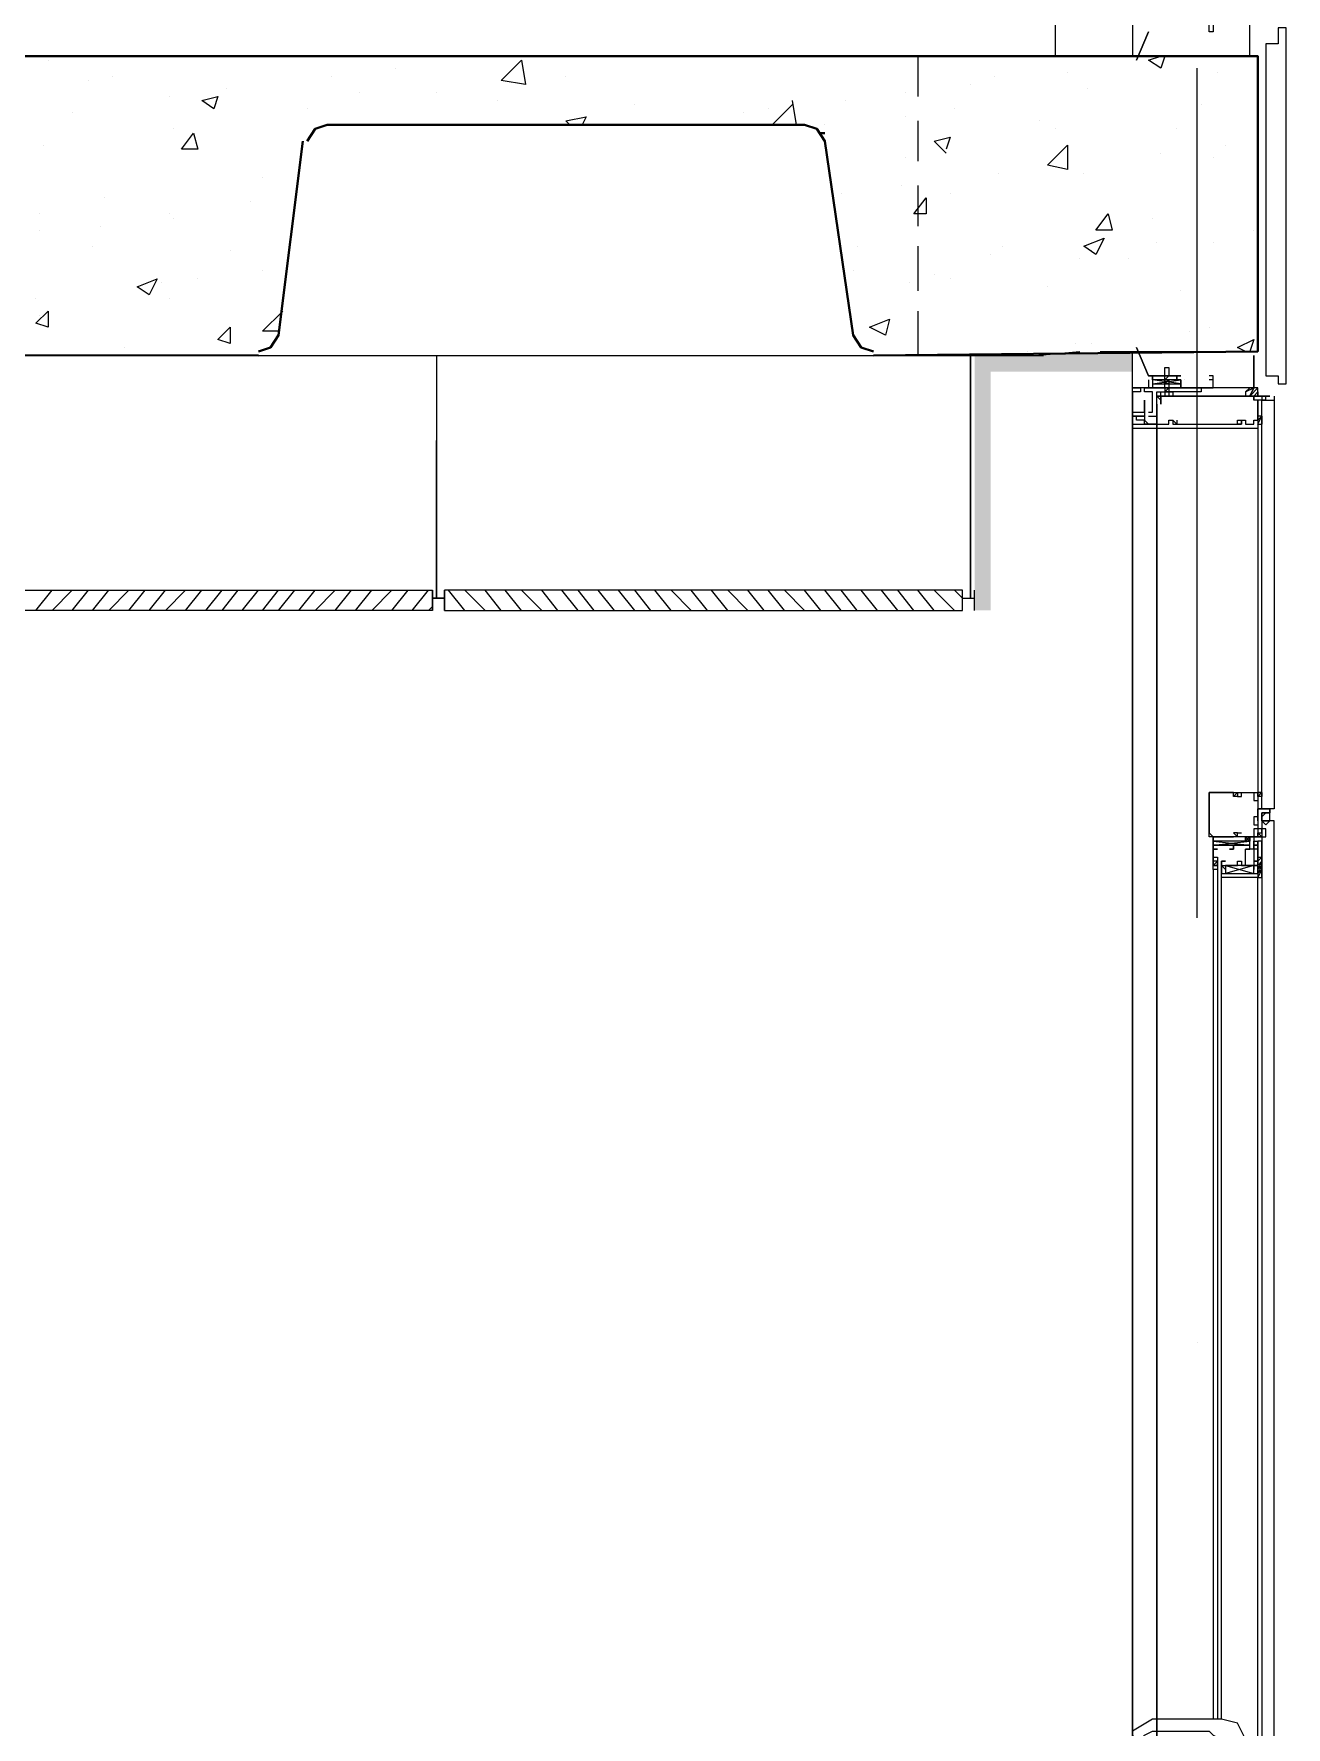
# Model space of a CAD drawing. Header units: millimetres. Extents: x 182 to 575, y -105 to 95.
# Drawn here: x 291.964 to 293.437, y 74.992 to 76.985 of the extents above; entities that cross this region are included whole.
import ezdxf

# ---------------------------------------------------------------- set-up
doc = ezdxf.new("R2010")
doc.units = ezdxf.units.MM
doc.header["$MEASUREMENT"] = 0
doc.layers.add('PDF_Geometry', color=7, linetype='Continuous')
doc.layers.add('PDF_Solid Fills', color=7, linetype='Continuous')

msp = doc.modelspace()

# ---------------------------------------------------------------- hatches: boundary and pattern name
at = {"layer": 'PDF_Solid Fills', "transparency": 33554559}
msp.add_hatch(color=256, dxfattribs=at).paths.add_polyline_path([(293.2564, 76.611), (293.0707, 76.6062), (293.0707, 76.3062), (293.0897, 76.3062), (293.0897, 76.5872), (293.2564, 76.5872)])

# ---------------------------------------------------------------- linework, layer by layer
at = {"layer": 'PDF_Geometry', "lineweight": 25}
msp.add_lwpolyline([(293.1659, 78.1158), (293.2564, 78.1158), (293.2564, 76.9586), (293.1659, 76.9586)], close=True, dxfattribs=at)
at = {"layer": 'PDF_Geometry', "lineweight": 13}
for points in [[(293.3135, 76.9967), (293.2754, 76.9967), (293.2707, 76.9967), (293.3516, 76.9967), (293.3516, 76.9872), (293.3469, 76.9872), (293.3469, 76.9967), (293.3135, 76.9967), (293.2564, 76.9967), (293.2564, 76.9586)], [(293.3993, 76.9586), (293.2564, 76.9586), (293.3945, 76.9586), (293.3945, 76.9967), (293.3516, 76.9967)], [(293.2612, 76.9539), (293.2754, 76.9872), (293.2612, 76.9539)], [(293.0421, 76.9586), (293.004, 76.9586), (293.004, 76.911)], [(293.1183, 76.9586), (293.0659, 76.9586)], [(293.1945, 76.9586), (293.1421, 76.9586)], [(293.2659, 76.9586), (293.2183, 76.9586)], [(293.3421, 76.9586), (293.2945, 76.9586)], [(293.3326, 75.9443), (293.3326, 76.9443)], [(293.404, 76.911), (293.404, 76.9586), (293.3659, 76.9586)], [(293.004, 76.8824), (293.004, 76.8348)], [(293.404, 76.8348), (293.404, 76.8824)], [(293.004, 76.8062), (293.004, 76.7586)], [(293.404, 76.7586), (293.404, 76.811)], [(293.004, 76.7348), (293.004, 76.6824)], [(293.404, 76.6824), (293.404, 76.7348)], [(293.004, 76.6586), (293.004, 76.6062), (293.0421, 76.6062)], [(293.3659, 76.611), (293.404, 76.611), (293.404, 76.6586)], [(280.704, 76.6062), (293.1516, 76.6062)], [(292.4373, 76.6062), (292.4373, 76.3205), (292.4373, 76.5062)], [(293.0659, 76.6062), (293.0659, 76.3205), (293.0659, 76.6062), (293.1183, 76.6062)], [(293.0754, 76.6062), (293.0754, 76.6062)], [(293.1421, 76.6062), (293.1945, 76.611)], [(293.2183, 76.611), (293.2659, 76.611)], [(293.2802, 76.5729), (293.3135, 76.5777), (293.2802, 76.5777), (293.2802, 76.5729), (293.3135, 76.5729), (293.2802, 76.5777), (293.2802, 76.5682), (293.3135, 76.5682), (293.2564, 76.5682), (293.2564, 76.611), (293.3993, 76.611)], [(293.2945, 76.611), (293.3421, 76.611)], [(293.3993, 76.6062), (293.3993, 76.5682), (293.3993, 76.6062)], [(293.2754, 76.5396), (293.2802, 76.5396), (293.2802, 76.5634), (293.2707, 76.5634), (293.2707, 76.5682), (293.3373, 76.5682), (293.3373, 76.5634), (293.2945, 76.5634), (293.2993, 76.5682), (293.2945, 76.5682), (293.2945, 76.5729), (293.2945, 76.5777), (293.2945, 76.5824), (293.2945, 76.592), (293.2993, 76.592), (293.2993, 76.5824), (293.2945, 76.5824), (293.2993, 76.5824), (293.2945, 76.5777), (293.2993, 76.5777), (293.2945, 76.5777), (293.2993, 76.5777), (293.2945, 76.5729), (293.2993, 76.5729), (293.2945, 76.5729), (293.2993, 76.5729), (293.2945, 76.5729)], [(293.2945, 76.592), (293.2945, 76.592)], [(293.2945, 76.592), (293.2945, 76.592)], [(293.2612, 76.5348), (293.2564, 76.5348), (293.2564, 76.5253), (293.285, 76.5253), (293.285, 76.5205), (293.2564, 76.5205), (293.2564, 76.5682), (293.2659, 76.5682), (293.2659, 76.5634), (293.2564, 76.5634), (293.2564, 76.5348), (293.2612, 76.5348), (293.2659, 76.5348)], [(293.2754, 76.5777), (293.2754, 76.5682), (293.2707, 76.5682), (293.3516, 76.5682), (293.3135, 76.5682)], [(293.2754, 76.5824), (293.2802, 76.5824)], [(293.2945, 76.5824), (293.2945, 76.5824)], [(293.2945, 76.5824), (293.2945, 76.5824)], [(293.2945, 76.5824), (293.2945, 76.5824)], [(293.2945, 76.5777), (293.2945, 76.5777)], [(293.2945, 76.5777), (293.2945, 76.5777)], [(293.2945, 76.5777), (293.2945, 76.5777)], [(293.2945, 76.5777), (293.2945, 76.5777)], [(293.2945, 76.5777), (293.2945, 76.5777)], [(293.2945, 76.5729), (293.2945, 76.5729)], [(293.2945, 76.5729), (293.2945, 76.5729)], [(293.2945, 76.5682), (293.2993, 76.5682), (293.2945, 76.5682), (293.2945, 76.5634), (293.2945, 76.5586)], [(293.2945, 76.5682), (293.2945, 76.5682)], [(293.2993, 76.5824), (293.2993, 76.5824)], [(293.2993, 76.5824), (293.2993, 76.5824)], [(293.2993, 76.5824), (293.2993, 76.5824)], [(293.2993, 76.5777), (293.2993, 76.5777)], [(293.2993, 76.5777), (293.2993, 76.5777)], [(293.2993, 76.5777), (293.2993, 76.5729), (293.2993, 76.5682), (293.2993, 76.5634), (293.2993, 76.5586)], [(293.2993, 76.5729), (293.2993, 76.5729)], [(293.2993, 76.5682), (293.2993, 76.5682)], [(293.3088, 76.5824), (293.3135, 76.5824)], [(293.3135, 76.5777), (293.3135, 76.5682), (293.3135, 76.5777), (293.3088, 76.5777)], [(293.3135, 76.5777), (293.3135, 76.5777)], [(293.3135, 76.5777), (293.3135, 76.5777)], [(293.3183, 76.5777), (293.3183, 76.5777)], [(293.3993, 76.5777), (293.3993, 76.5682), (293.3516, 76.5682), (293.3516, 76.5824), (293.3469, 76.5824)], [(293.3516, 76.5682), (293.3516, 76.5777), (293.3469, 76.5777)], [(293.3945, 76.5586), (293.404, 76.5682), (293.3945, 76.5586)], [(293.3945, 76.5586), (293.404, 76.5682), (293.3945, 76.5586)], [(293.4135, 76.5539), (293.4135, 76.5586), (293.4088, 76.5586), (293.4088, 76.5539), (293.4135, 76.5539), (293.404, 76.5539), (293.404, 76.5301), (293.404, 76.5253), (293.404, 76.5205), (293.285, 76.5205), (293.285, 76.5253), (293.2707, 76.5253), (293.2707, 76.5301), (293.2659, 76.5301), (293.2612, 76.5301), (293.2612, 76.5348), (293.2707, 76.5348), (293.2564, 76.5348), (293.2564, 76.5396), (293.2707, 76.5396), (293.2707, 76.5539), (293.2707, 76.5301), (293.2754, 76.5253), (293.285, 76.5253), (293.285, 76.5301), (293.285, 76.5586), (293.2897, 76.5539), (293.2897, 76.5491)], [(293.285, 76.5396), (293.285, 76.5634), (293.2945, 76.5634)], [(293.285, 76.5586), (293.285, 76.5586)], [(293.285, 76.5491), (293.285, 76.5253), (293.2993, 76.5253), (293.2993, 76.5301), (293.304, 76.5301), (293.304, 76.5253), (293.3088, 76.5253), (293.304, 76.5301)], [(293.304, 76.5586), (293.2897, 76.5586)], [(293.3088, 76.5301), (293.3088, 76.5253), (293.3802, 76.5253), (293.3802, 76.5301), (293.385, 76.5301), (293.385, 76.5253), (293.3802, 76.5253), (293.385, 76.5253), (293.385, 76.5301), (293.3897, 76.5301), (293.3897, 76.5253), (293.3993, 76.5253), (293.3993, 76.5301), (293.404, 76.5301), (293.404, 76.5539), (293.3993, 76.5539)], [(293.3278, 76.5586), (293.3278, 76.5586)], [(293.3993, 76.5586), (293.404, 76.5634), (293.3993, 76.5586)], [(293.3993, 76.5586), (293.404, 76.5634), (293.3993, 76.5586)], [(293.3993, 76.5586), (293.404, 76.5586)], [(293.4231, 76.5586), (293.4231, 76.5491)], [(293.2564, 74.1348), (293.2564, 76.5348), (293.2564, 74.1443), (293.2564, 74.1015), (293.2659, 74.1015), (293.2564, 74.1015), (293.2564, 74.1301), (293.2612, 74.1301), (293.2659, 74.1301)], [(293.2612, 76.5348), (293.2612, 76.5348)], [(293.2754, 76.5348), (293.285, 76.5348)], [(293.285, 76.5348), (293.285, 74.1443), (293.285, 76.5348)], [(293.2993, 76.5301), (293.2993, 76.5301)], [(293.304, 76.5301), (293.304, 76.5301)], [(293.3088, 76.5301), (293.3088, 76.5301)], [(293.3802, 76.5301), (293.3802, 76.5301)], [(293.385, 76.5301), (293.385, 76.5301)], [(293.385, 76.5301), (293.385, 76.5301)], [(293.3897, 76.5301), (293.3897, 76.5301)], [(293.404, 76.5253), (293.4088, 76.5348), (293.404, 76.5301), (293.4088, 76.5348), (293.404, 76.5301), (293.404, 76.0824)], [(293.4088, 76.5348), (293.404, 76.5348), (293.404, 76.5253), (293.4088, 76.5253), (293.4088, 76.5348), (293.4088, 76.5253), (293.4088, 76.5301), (293.4088, 76.5253), (293.4088, 76.5301)], [(293.404, 76.5348), (293.404, 76.5348)], [(293.304, 76.5253), (293.304, 76.5253)], [(293.385, 76.5253), (293.385, 76.5253)], [(291.9659, 76.3062), (291.985, 76.3301)], [(291.985, 76.3062), (292.0088, 76.3301)], [(292.0088, 76.3062), (292.0278, 76.3301)], [(292.0326, 76.3062), (292.0516, 76.3301)], [(292.0516, 76.3062), (292.0754, 76.3301)], [(292.0754, 76.3062), (292.0945, 76.3301)], [(292.0993, 76.3062), (292.1183, 76.3301)], [(292.1183, 76.3062), (292.1421, 76.3301)], [(292.1421, 76.3062), (292.1612, 76.3301)], [(292.1659, 76.3062), (292.185, 76.3301)], [(292.185, 76.3062), (292.204, 76.3301)], [(292.2088, 76.3062), (292.2278, 76.3301)], [(292.2326, 76.3062), (292.2516, 76.3301)], [(292.2516, 76.3062), (292.2707, 76.3301)], [(292.2754, 76.3062), (292.2945, 76.3301)], [(292.2945, 76.3062), (292.3183, 76.3301)], [(292.3183, 76.3062), (292.3373, 76.3301)], [(292.3421, 76.3062), (292.3612, 76.3301)], [(292.3612, 76.3062), (292.385, 76.3301)], [(292.385, 76.3062), (292.404, 76.3301)], [(292.4088, 76.3062), (292.4278, 76.3301)], [(292.4707, 76.3062), (292.4516, 76.3301)], [(292.4945, 76.3062), (292.4707, 76.3301)], [(292.5135, 76.3062), (292.4945, 76.3301)], [(292.5373, 76.3062), (292.5183, 76.3301)], [(292.5612, 76.3062), (292.5373, 76.3301)], [(292.5802, 76.3062), (292.5612, 76.3301)], [(292.604, 76.3062), (292.585, 76.3301)], [(292.6231, 76.3062), (292.604, 76.3301)], [(292.6469, 76.3062), (292.6278, 76.3301)], [(292.6707, 76.3062), (292.6516, 76.3301)], [(292.6897, 76.3062), (292.6707, 76.3301)], [(292.7135, 76.3062), (292.6945, 76.3301)], [(292.7373, 76.3062), (292.7135, 76.3301)], [(292.7564, 76.3062), (292.7373, 76.3301)], [(292.7802, 76.3062), (292.7612, 76.3301)], [(292.804, 76.3062), (292.7802, 76.3301)], [(292.8231, 76.3062), (292.804, 76.3301)], [(292.8469, 76.3062), (292.8278, 76.3301)], [(292.8707, 76.3062), (292.8469, 76.3301)], [(292.8897, 76.3062), (292.8707, 76.3301)], [(292.9135, 76.3062), (292.8945, 76.3301)], [(292.9326, 76.3062), (292.9135, 76.3301)], [(292.9564, 76.3062), (292.9373, 76.3301)], [(292.9802, 76.3062), (292.9612, 76.3301)], [(292.9993, 76.3062), (292.9802, 76.3301)], [(293.0231, 76.3062), (293.004, 76.3301)], [(293.0469, 76.3062), (293.0231, 76.3301)], [(293.0469, 76.3301), (293.0564, 76.3205), (293.0707, 76.3205)], [(293.0564, 76.3062), (293.0564, 76.3301)], [(293.0707, 76.3062), (293.0707, 76.3301)], [(292.4278, 76.3062), (292.4326, 76.311)], [(292.4469, 76.3062), (292.4469, 76.311)], [(293.3802, 76.0872), (293.3754, 76.0872), (293.3754, 76.092), (293.3516, 76.092), (293.3469, 76.092), (293.3469, 76.0872), (293.3469, 76.0443), (293.3516, 76.0396), (293.3754, 76.0396)], [(293.3754, 76.0872), (293.3802, 76.092), (293.3802, 76.0872), (293.385, 76.0872), (293.385, 76.092), (293.3993, 76.092), (293.3993, 76.0824), (293.404, 76.0824), (293.404, 76.0634), (293.3993, 76.0634), (293.3993, 76.0539), (293.404, 76.0539), (293.404, 76.0491), (293.3993, 76.0491), (293.3993, 76.0396), (293.385, 76.0396)], [(293.4088, 76.092), (293.4088, 76.0872), (293.4088, 76.092), (293.404, 76.0872), (293.4088, 76.092), (293.404, 76.0872), (293.4088, 76.092), (293.404, 76.092)], [(293.4088, 76.0729), (293.4088, 76.0729)], [(293.4135, 76.0681), (293.4135, 76.0681)], [(293.4183, 76.0681), (293.4183, 76.0681)], [(293.3993, 76.0634), (293.3993, 76.0634)], [(293.3993, 76.0586), (293.3993, 76.0586)], [(293.404, 76.0586), (293.404, 76.0586)], [(293.4231, 74.8682), (293.4231, 76.0586), (293.4088, 76.0586), (293.4088, 74.8729)], [(293.4135, 76.0491), (293.4135, 76.0491)], [(293.3516, 76.0301), (293.3516, 76.0348), (293.3945, 76.0301), (293.3945, 76.0348), (293.3945, 76.0396), (293.3945, 76.0348), (293.3897, 76.0396), (293.3945, 76.0396)], [(293.4088, 76.0396), (293.3993, 76.0396), (293.3993, 76.0253), (293.3897, 76.0253), (293.3945, 76.0253), (293.3945, 76.0301), (293.3754, 76.0301), (293.3754, 76.0253), (293.3707, 76.0253), (293.3754, 76.0253), (293.3754, 76.0301), (293.3516, 76.0301), (293.3516, 76.0253), (293.3564, 76.0253), (293.3516, 76.0253), (293.3516, 76.011), (293.3516, 76.0158), (293.3564, 76.0158), (293.3564, 76.011), (293.3564, 76.0062), (293.3564, 76.0015), (293.3516, 76.0015), (293.3516, 76.0396), (293.3516, 76.0348), (293.3564, 76.0348), (293.3516, 76.0348), (293.3516, 76.0301), (293.3945, 76.0301), (293.3945, 76.0348), (293.3897, 76.0348), (293.3897, 76.0396), (293.3897, 76.0348), (293.3945, 76.0348), (293.3945, 76.0396), (293.404, 76.0396)], [(293.3945, 76.0301), (293.3516, 76.0301), (293.3945, 76.0348), (293.3516, 76.0348)], [(293.4088, 75.992), (293.4088, 76.0158), (293.404, 76.011), (293.4088, 76.0158), (293.404, 76.011), (293.404, 76.0158), (293.4088, 76.0158), (293.4088, 76.0348), (293.404, 76.0348), (293.404, 75.992), (293.3612, 75.992), (293.3612, 76.011), (293.3659, 76.011), (293.3612, 76.011), (293.3612, 76.0062), (293.3802, 76.0062), (293.3802, 76.011), (293.385, 76.011), (293.385, 76.0062), (293.404, 76.0062), (293.404, 76.011), (293.3993, 76.011), (293.404, 76.011), (293.404, 76.0253), (293.3993, 76.0253), (293.3993, 76.0301), (293.3993, 76.0348), (293.3993, 76.0301), (293.3993, 76.0348), (293.3993, 76.0301), (293.3993, 76.0348), (293.3993, 76.0301), (293.3993, 76.0253), (293.3993, 76.0062), (293.3659, 75.9967)], [(293.3802, 76.0443), (293.3754, 76.0443), (293.3802, 76.0396), (293.3802, 76.0443), (293.385, 76.0443)], [(293.3754, 76.0443), (293.3754, 76.0443)], [(293.3897, 76.0348), (293.3945, 76.0396), (293.3897, 76.0348)], [(293.3897, 76.0396), (293.3945, 76.0396), (293.3897, 76.0396)], [(293.3897, 76.0396), (293.3897, 76.0348)], [(293.3945, 76.0396), (293.3945, 76.0396)], [(293.3993, 76.0443), (293.3993, 76.0443)], [(293.3993, 76.0301), (293.3993, 76.0348), (293.404, 76.0348)], [(293.3993, 76.0301), (293.3993, 76.0301)], [(293.3993, 76.0301), (293.3993, 76.0253), (293.3993, 76.0301)], [(293.3993, 76.0301), (293.3993, 76.0301)], [(293.3993, 76.0301), (293.3993, 76.0301)], [(293.3993, 76.0253), (293.3993, 76.0301), (293.3993, 76.0253)], [(293.404, 76.0443), (293.404, 76.0443)], [(293.404, 76.0443), (293.404, 76.0396), (293.404, 76.0443)], [(293.404, 76.0443), (293.404, 76.0443)], [(293.404, 76.0301), (293.404, 76.0301)], [(293.4088, 76.0396), (293.4088, 76.0396)], [(293.3612, 75.0015), (293.2802, 75.0015), (293.2564, 74.9872), (293.2564, 74.9824), (293.2612, 74.9777), (293.2659, 74.9777), (293.2707, 74.9824), (293.2802, 74.9872), (293.3469, 74.9872), (293.3516, 74.9824), (293.3612, 74.9777), (293.3612, 74.9729), (293.3897, 74.9729), (293.3897, 74.9777), (293.3802, 74.9967), (293.3612, 75.0015), (293.3612, 76.011)], [(293.3516, 76.011), (293.3516, 76.0062), (293.3516, 76.011)], [(293.3516, 76.0062), (293.3516, 76.011)], [(293.3564, 76.0253), (293.3564, 76.0253)], [(293.3564, 76.011), (293.3564, 76.011)], [(293.3564, 76.011), (293.3564, 76.0062), (293.3564, 76.011)], [(293.3564, 76.011), (293.3564, 76.011)], [(293.3564, 76.011), (293.3564, 76.011)], [(293.3564, 76.011), (293.3564, 76.011)], [(293.3564, 76.011), (293.3564, 76.011)], [(293.3707, 76.0253), (293.3707, 76.0253)], [(293.3897, 76.0062), (293.3897, 76.0253)], [(293.3993, 76.0253), (293.3993, 76.0253)], [(293.3993, 76.0253), (293.3993, 76.0253)], [(293.3993, 76.0253), (293.3993, 76.0253)], [(293.404, 76.011), (293.404, 76.0253), (293.404, 76.011)], [(293.404, 76.0062), (293.4088, 76.011), (293.404, 76.0062), (293.4088, 76.011), (293.404, 76.0015), (293.4088, 76.0062), (293.404, 76.0015)], [(293.3516, 76.0015), (293.3516, 75.0015)], [(293.3564, 76.0062), (293.3564, 76.0062)], [(293.3564, 76.0062), (293.3564, 76.0062)], [(293.3564, 76.0062), (293.3564, 76.0062)], [(293.3564, 76.0015), (293.3564, 75.0015)], [(293.3659, 76.0062), (293.3993, 75.9967)], [(293.4088, 76.0062), (293.404, 75.9967), (293.4088, 76.0015), (293.404, 75.9967), (293.4088, 76.0015), (293.404, 75.992)], [(293.404, 74.9396), (293.404, 75.992), (293.4088, 75.992), (293.4088, 75.9967), (293.4088, 75.992), (293.4088, 75.9967)], [(293.3326, 75.4443), (293.3326, 75.4443)]]:
    msp.add_lwpolyline(points, dxfattribs=at)
at = {"layer": 'PDF_Geometry', "lineweight": 20}
msp.add_lwpolyline([(293.4278, 76.992), (293.4278, 76.9729), (293.4135, 76.9729), (293.4135, 76.5824), (293.4278, 76.5824), (293.4278, 76.5729), (293.4373, 76.5729), (293.4373, 76.992)], close=True, dxfattribs=at)
at = {"layer": 'PDF_Geometry', "lineweight": 40}
for points in [[(292.9516, 76.6062), (293.404, 76.611), (293.404, 76.9586), (280.6802, 76.9586), (280.304, 76.9586), (280.304, 76.6062), (280.6802, 76.6062), (280.7516, 76.6062)], [(293.3088, 76.9586), (292.3088, 76.9586), (291.2897, 76.9586)], [(292.9516, 76.611), (292.9373, 76.6158), (292.9278, 76.6301), (292.8945, 76.8586), (292.885, 76.8729), (292.8707, 76.8777), (292.3088, 76.8777), (292.2945, 76.8729), (292.285, 76.8586)], [(292.3088, 76.8777), (292.3135, 76.8777)], [(292.8897, 76.8681), (292.8945, 76.8681)], [(292.2278, 76.611), (292.2421, 76.6158), (292.2516, 76.6301), (292.2802, 76.8586)], [(281.4564, 76.6301), (281.4659, 76.6158), (281.4802, 76.611), (292.2278, 76.6062)]]:
    msp.add_lwpolyline(points, dxfattribs=at)
at = {"layer": 'PDF_Geometry', "lineweight": 0}
for points in [[(291.9802, 76.9539), (291.9802, 76.9539)], [(292.3897, 76.9443), (292.3897, 76.9443)], [(292.504, 76.9586), (292.504, 76.9586)], [(292.7469, 76.9586), (292.7469, 76.9586)], [(293.2945, 76.9586), (293.2897, 76.9443), (293.2754, 76.9539), (293.2897, 76.9586)], [(292.0278, 76.9301), (292.0278, 76.9301)], [(292.0564, 76.9348), (292.0564, 76.9348)], [(292.3135, 76.9348), (292.3135, 76.9348)], [(292.5897, 76.9348), (292.5897, 76.9348)], [(293.0659, 76.9253), (293.0659, 76.9253)], [(293.0945, 76.9348), (293.0945, 76.9348)], [(293.1802, 76.9396), (293.1802, 76.9396)], [(293.3564, 76.9396), (293.3564, 76.9396)], [(292.1231, 76.911), (292.1231, 76.911)], [(292.1897, 76.9205), (292.1897, 76.9205)], [(292.3469, 76.9158), (292.3469, 76.9158)], [(292.4373, 76.9158), (292.4373, 76.9158)], [(292.5088, 76.9062), (292.5088, 76.9062)], [(292.8612, 76.8777), (292.8564, 76.9062)], [(292.9183, 76.9062), (292.9183, 76.9062)], [(292.9897, 76.9158), (292.9897, 76.9158)], [(293.204, 76.9205), (293.204, 76.9205)], [(292.0088, 76.892), (292.0088, 76.892)], [(292.285, 76.8967), (292.285, 76.8967)], [(292.5945, 76.8777), (292.5897, 76.8824), (292.6135, 76.8872), (292.6088, 76.8777)], [(292.6707, 76.9015), (292.6707, 76.9015)], [(292.7993, 76.892), (292.7993, 76.892)], [(292.8278, 76.8967), (292.8278, 76.8967)], [(292.8421, 76.8777), (292.8326, 76.8777), (292.8564, 76.9015)], [(292.9897, 76.8872), (292.9897, 76.8872)], [(293.0469, 76.8967), (293.0469, 76.8967)], [(293.3373, 76.9015), (293.3373, 76.9015)], [(292.1278, 76.8729), (292.1278, 76.8729)], [(292.8945, 76.8777), (292.8945, 76.8777)], [(293.1469, 76.8824), (293.1469, 76.8824)], [(293.1659, 76.8729), (293.1659, 76.8729)], [(293.3088, 76.8729), (293.3088, 76.8729)], [(291.9754, 76.8539), (291.9754, 76.8539)], [(293.0373, 76.8443), (293.0231, 76.8586), (293.0421, 76.8634), (293.0373, 76.8491)], [(293.3659, 76.8539), (293.3659, 76.8539)], [(292.9897, 76.8396), (292.9897, 76.8396)], [(293.2897, 76.8443), (293.2897, 76.8443)], [(293.3516, 76.8396), (293.3516, 76.8396)], [(292.2326, 76.8158), (292.2326, 76.8158)], [(292.985, 76.8062), (292.985, 76.8062)], [(293.0992, 76.8205), (293.0992, 76.8205)], [(293.1992, 76.8205), (293.1992, 76.8205)], [(292.0469, 76.792), (292.0469, 76.792)], [(292.2183, 76.7872), (292.2183, 76.7872)], [(292.9135, 76.7967), (292.9135, 76.7967)], [(293.0421, 76.7967), (293.0421, 76.7967)], [(291.9707, 76.7729), (291.9707, 76.7729)], [(292.1231, 76.7729), (292.1231, 76.7729)], [(292.1278, 76.7681), (292.1278, 76.7681)], [(293.2802, 76.7681), (293.2802, 76.7681)], [(291.9707, 76.7539), (291.9707, 76.7539)], [(292.0421, 76.7586), (292.0421, 76.7586)], [(293.3993, 76.7539), (293.3993, 76.7539)], [(292.0326, 76.7348), (292.0326, 76.7348)], [(292.1945, 76.7301), (292.1945, 76.7301)], [(292.9326, 76.7348), (292.9326, 76.7348)], [(293.0897, 76.7253), (293.0897, 76.7253)], [(293.104, 76.7348), (293.104, 76.7348)], [(293.2088, 76.7301), (293.2088, 76.7301)], [(293.285, 76.7396), (293.285, 76.7396)], [(293.3516, 76.7396), (293.3516, 76.7396)], [(292.2326, 76.7062), (292.2326, 76.7062)], [(292.9278, 76.7062), (292.9278, 76.7062)], [(293.1945, 76.7205), (293.1945, 76.7205)], [(293.2516, 76.7205), (293.2516, 76.7205)], [(292.1135, 76.692), (292.1135, 76.692)], [(292.1564, 76.6967), (292.1564, 76.6967)], [(292.9945, 76.692), (292.9945, 76.692)], [(293.0231, 76.7015), (293.0231, 76.7015)], [(293.0421, 76.6967), (293.0421, 76.6967)], [(293.1564, 76.6872), (293.1564, 76.6872)], [(291.9659, 76.6729), (291.9659, 76.6729)], [(292.1231, 76.6729), (292.1231, 76.6729)], [(293.3135, 76.6824), (293.3135, 76.6824)], [(291.9707, 76.6539), (291.9707, 76.6539)], [(292.2516, 76.6348), (292.2326, 76.6348), (292.2564, 76.6586)], [(293.3231, 76.6348), (293.3231, 76.6348)], [(293.3469, 76.6396), (293.3469, 76.6396)], [(292.0707, 76.6158), (292.0707, 76.6158)], [(293.1326, 76.611), (293.1326, 76.611)], [(293.1897, 76.6205), (293.1897, 76.6205)], [(293.2088, 76.6205), (293.2088, 76.6205)], [(293.3897, 76.611), (293.3802, 76.6158), (293.3993, 76.6253), (293.3945, 76.611)]]:
    msp.add_lwpolyline(points, dxfattribs=at)
for points in [[(292.5421, 76.9253), (292.5135, 76.9301), (292.5373, 76.9539)], [(292.1802, 76.911), (292.1754, 76.8967), (292.1612, 76.9062)], [(292.1516, 76.8681), (292.1564, 76.8491), (292.1373, 76.8491)], [(293.1802, 76.8253), (293.1564, 76.8301), (293.1802, 76.8539)], [(293.0135, 76.792), (293.0135, 76.7729), (292.9993, 76.7729)], [(293.2278, 76.7729), (293.2326, 76.7539), (293.2135, 76.7539)], [(293.2231, 76.7443), (293.2135, 76.7253), (293.1992, 76.7348)], [(292.1088, 76.6967), (292.0993, 76.6777), (292.085, 76.6872)], [(291.9802, 76.6586), (291.9802, 76.6396), (291.9659, 76.6443)], [(292.9707, 76.6491), (292.9659, 76.6301), (292.9469, 76.6396)], [(292.1945, 76.6396), (292.1945, 76.6205), (292.1802, 76.6253)]]:
    msp.add_lwpolyline(points, close=True, dxfattribs=at)
at = {"layer": 'PDF_Geometry', "lineweight": 13}
for points in [[(293.2754, 76.5824), (293.2612, 76.6158), (293.2754, 76.5824), (293.2802, 76.5824), (293.2802, 76.5777), (293.2802, 76.5824), (293.3088, 76.5824), (293.3088, 76.5777), (293.3088, 76.5824), (293.3135, 76.5824)], [(293.3945, 76.5682), (293.3897, 76.5634), (293.3993, 76.5682), (293.3945, 76.5586), (293.3993, 76.5682), (293.3945, 76.5586), (293.3993, 76.5682), (293.3897, 76.5634), (293.3897, 76.5586), (293.3945, 76.5586), (293.3993, 76.5586), (293.404, 76.5586), (293.404, 76.5634), (293.404, 76.5682), (293.3993, 76.5682), (293.3945, 76.5682), (293.3897, 76.5634)], [(293.3897, 76.5634), (293.3897, 76.5586), (293.3945, 76.5586), (293.3993, 76.5586), (293.404, 76.5586), (293.404, 76.5634), (293.404, 76.5682), (293.3993, 76.5682), (293.3945, 76.5682)], [(293.285, 76.5586), (293.2897, 76.5586), (293.2897, 76.5491), (293.2897, 76.5586), (293.3993, 76.5586), (293.3993, 76.5539), (293.3993, 76.5586), (293.4183, 76.5586)], [(293.304, 76.5634), (293.304, 76.5586), (293.2993, 76.5586), (293.2945, 76.5586), (293.2897, 76.5586), (293.2897, 76.5634)], [(293.404, 76.5586), (293.404, 76.5634)], [(293.4088, 76.5539), (293.4231, 76.5539), (293.4231, 76.0729), (293.4088, 76.0729)], [(291.8231, 76.3301), (292.4326, 76.3301), (292.4326, 76.3062), (291.8231, 76.3062)], [(292.4326, 76.3301), (292.4326, 76.3062)], [(292.4469, 76.3301), (292.4469, 76.3062)], [(293.0564, 76.3301), (292.4469, 76.3301), (292.4469, 76.3062), (293.0564, 76.3062)], [(292.4469, 76.3205), (292.4326, 76.3205)], [(293.3469, 76.0872), (293.3469, 76.092), (293.3516, 76.092), (293.404, 76.092), (293.404, 76.0872), (293.404, 76.0634), (293.404, 76.0586), (293.404, 76.0443), (293.404, 76.0396), (293.3516, 76.0396), (293.3469, 76.0396), (293.3469, 76.0443)], [(293.404, 76.092), (293.4088, 76.092), (293.4088, 76.0872), (293.404, 76.0872)], [(293.404, 76.0586), (293.404, 76.0729), (293.4183, 76.0729), (293.4183, 76.0681), (293.4135, 76.0681), (293.4088, 76.0681), (293.4088, 76.0586), (293.4088, 76.0681), (293.4135, 76.0681), (293.4183, 76.0681), (293.4183, 76.0729), (293.404, 76.0729)], [(293.4183, 76.0729), (293.4088, 76.0729), (293.4183, 76.0729), (293.4088, 76.0729)], [(293.4183, 76.0681), (293.4135, 76.0681), (293.4088, 76.0634), (293.4088, 76.0586), (293.4135, 76.0539), (293.4183, 76.0586), (293.4183, 76.0634)], [(293.4088, 76.0634), (293.4088, 76.0586), (293.4135, 76.0586), (293.4183, 76.0586), (293.4183, 76.0634), (293.4183, 76.0681), (293.4135, 76.0681)], [(293.4088, 76.0491), (293.404, 76.0491), (293.404, 76.0443), (293.404, 76.0396), (293.4088, 76.0396), (293.4135, 76.0396), (293.4135, 76.0443), (293.4135, 76.0491)], [(293.4088, 76.0443), (293.4088, 76.0396), (293.404, 76.0443), (293.4088, 76.0443), (293.4088, 76.0491)], [(293.3945, 76.0348), (293.3945, 76.0396), (293.3897, 76.0396), (293.3945, 76.0396)], [(293.3945, 76.0396), (293.3945, 76.0348), (293.3945, 76.0396), (293.3897, 76.0348), (293.3897, 76.0396)], [(293.3993, 76.0348), (293.3993, 76.0301), (293.3993, 76.0253), (293.3993, 76.0301), (293.3993, 76.0253), (293.3993, 76.0301)], [(293.3993, 76.0348), (293.3993, 76.0301), (293.3993, 76.0348), (293.3993, 76.0301)], [(293.3993, 76.0301), (293.404, 76.0301), (293.404, 76.0253), (293.404, 76.0301), (293.404, 76.0253), (293.404, 76.0301)], [(293.404, 76.0301), (293.3993, 76.0301), (293.404, 76.0301), (293.3993, 76.0301), (293.404, 76.0301), (293.3993, 76.0301)], [(293.404, 76.0301), (293.404, 76.0348), (293.404, 76.0253)], [(293.3516, 76.0253), (293.3516, 76.0158), (293.3516, 76.011)], [(293.3516, 76.0062), (293.3564, 76.0062), (293.3564, 76.011), (293.3516, 76.011), (293.3516, 76.0062), (293.3564, 76.0062), (293.3516, 76.0062), (293.3516, 76.011), (293.3516, 76.0062), (293.3564, 76.011), (293.3564, 76.0062)], [(293.3564, 76.0062), (293.3564, 76.011), (293.3564, 76.0062), (293.3564, 76.011)], [(293.3993, 75.9967), (293.404, 75.9967), (293.404, 76.0062), (293.3993, 76.0062), (293.3993, 76.0015), (293.3993, 76.0062), (293.3659, 76.0062), (293.3659, 76.0015), (293.3612, 76.0062), (293.3612, 75.9967), (293.3659, 75.9967)], [(293.3993, 76.0062), (293.3659, 76.0062), (293.3659, 75.9967), (293.3993, 75.9967)]]:
    msp.add_lwpolyline(points, close=True, dxfattribs=at)

doc.saveas('drawing.dxf')
